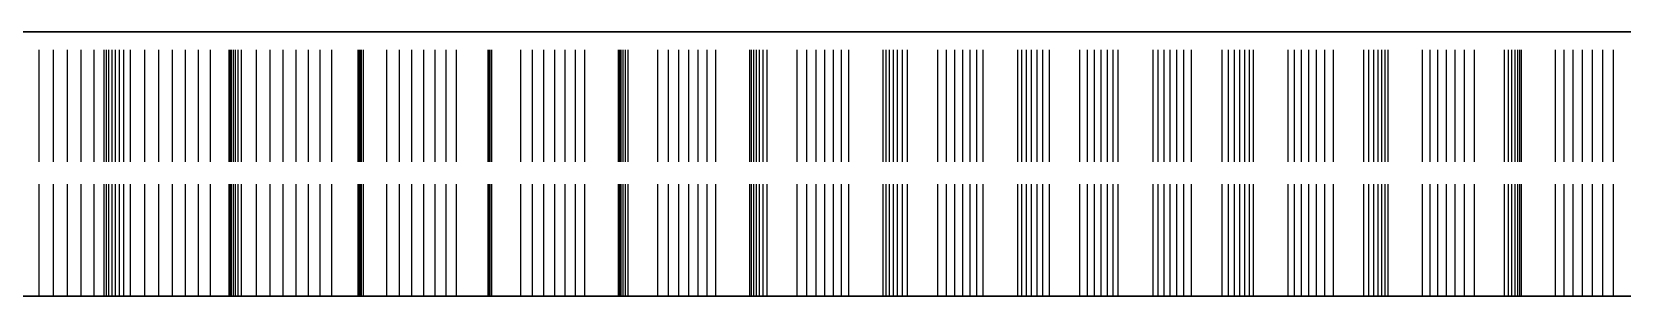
# Model space of a CAD drawing. Header units: millimetres. Extents: x -31 to 125, y -47 to 96.
# Drawn here: x -12.53 to 5.52, y 50.62 to 53.62 of the extents above; entities that cross this region are included whole.
import ezdxf

# ---------------------------------------------------------------- set-up
doc = ezdxf.new("R2010")
doc.units = ezdxf.units.MM
doc.linetypes.add('DASHED', pattern=[1.524, 1.27, -0.254])
doc.layers.add('HIDDEN', color=8, linetype='DASHED')
doc.layers.add('VISIBLE', color=7, linetype='CONTINUOUS')

msp = doc.modelspace()

# ---------------------------------------------------------------- linework, layer by layer
at = {"layer": 'HIDDEN'}
for points in [[(5.93651, 53.61735), (5.2381, 53.61735), (4.53968, 53.61735), (3.84127, 53.61735), (3.14286, 53.61735), (2.44444, 53.61735), (1.74603, 53.61735), (1.04762, 53.61735), (0.34921, 53.61735), (-0.34921, 53.61735), (-1.04762, 53.61735), (-1.74603, 53.61735), (-2.44444, 53.61735), (-3.14286, 53.61735), (-3.84127, 53.61735), (-4.53968, 53.61735), (-5.2381, 53.61735), (-5.93651, 53.61735), (-6.63492, 53.61735), (-7.33333, 53.61735), (-8.03175, 53.61735), (-8.73016, 53.61735), (-9.42857, 53.61735), (-10.12698, 53.61735), (-10.8254, 53.61735), (-11.52381, 53.61735), (-12.22222, 53.61735), (-12.92063, 53.61735)], [(-12.92063, 53.61735), (-12.22222, 53.61735), (-11.52381, 53.61735), (-10.8254, 53.61735), (-10.12698, 53.61735), (-9.42857, 53.61735), (-8.73016, 53.61735), (-8.03175, 53.61735), (-7.33333, 53.61735), (-6.63492, 53.61735), (-5.93651, 53.61735), (-5.2381, 53.61735), (-4.53968, 53.61735), (-3.84127, 53.61735), (-3.14286, 53.61735), (-2.44444, 53.61735), (-1.74603, 53.61735), (-1.04762, 53.61735), (-0.34921, 53.61735), (0.34921, 53.61735), (1.04762, 53.61735), (1.74603, 53.61735), (2.44444, 53.61735), (3.14286, 53.61735), (3.84127, 53.61735), (4.53968, 53.61735), (5.2381, 53.61735), (5.93651, 53.61735)], [(-12.89881, 53.61735), (-12.11706, 53.61735), (-11.33532, 53.61735), (-10.55357, 53.61735), (-9.77183, 53.61735), (-8.99008, 53.61735), (-8.20833, 53.61735), (-7.42659, 53.61735), (-6.64484, 53.61735), (-5.8631, 53.61735), (-5.08135, 53.61735), (-4.2996, 53.61735), (-3.51786, 53.61735), (-2.73611, 53.61735), (-1.95437, 53.61735), (-1.17262, 53.61735), (-0.39087, 53.61735), (0.39087, 53.61735), (1.17262, 53.61735), (1.95437, 53.61735), (2.73611, 53.61735), (3.51786, 53.61735), (4.2996, 53.61735), (5.08135, 53.61735), (5.8631, 53.61735)], [(-12.44956, 53.61735), (-12.61654, 53.61735)], [(-12.61654, 53.61735), (-12.44956, 53.61735)], [(5.71429, 53.61735), (4.95238, 53.61735), (4.19048, 53.61735), (3.42857, 53.61735), (2.66667, 53.61735), (1.90476, 53.61735), (1.14286, 53.61735), (0.38095, 53.61735), (-0.38095, 53.61735), (-1.14286, 53.61735), (-1.90476, 53.61735), (-2.66667, 53.61735), (-3.42857, 53.61735), (-4.19048, 53.61735), (-4.95238, 53.61735), (-5.71429, 53.61735), (-6.47619, 53.61735), (-7.2381, 53.61735), (-8, 53.61735), (-8.7619, 53.61735), (-9.52381, 53.61735), (-10.28571, 53.61735), (-11.04762, 53.61735), (-11.80952, 53.61735), (-12.57143, 53.61735)], [(-12.57143, 53.61735), (-11.80952, 53.61735), (-11.04762, 53.61735), (-10.28571, 53.61735), (-9.52381, 53.61735), (-8.7619, 53.61735), (-8, 53.61735), (-7.2381, 53.61735), (-6.47619, 53.61735), (-5.71429, 53.61735), (-4.95238, 53.61735), (-4.19048, 53.61735), (-3.42857, 53.61735), (-2.66667, 53.61735), (-1.90476, 53.61735), (-1.14286, 53.61735), (-0.38095, 53.61735), (0.38095, 53.61735), (1.14286, 53.61735), (1.90476, 53.61735), (2.66667, 53.61735), (3.42857, 53.61735), (4.19048, 53.61735), (4.95238, 53.61735), (5.71429, 53.61735)], [(-12.28672, 53.61735), (-12.44956, 53.61735)], [(-12.44956, 53.61735), (-12.28672, 53.61735)], [(-12.44956, 50.61735), (-12.44956, 53.61735)], [(-12.44956, 50.61735), (-12.44956, 53.61735)], [(-12.12826, 53.61735), (-12.28672, 53.61735)], [(-12.28672, 53.61735), (-12.12826, 53.61735)], [(-12.28672, 50.61735), (-12.28672, 53.61735)], [(-12.28672, 50.61735), (-12.28672, 53.61735)], [(-11.97442, 53.61735), (-12.12826, 53.61735)], [(-12.12826, 53.61735), (-11.97442, 53.61735)], [(-12.12826, 50.61735), (-12.12826, 53.61735)], [(-12.12826, 50.61735), (-12.12826, 53.61735)], [(-11.82555, 53.61735), (-11.97442, 53.61735)], [(-11.97442, 53.61735), (-11.82555, 53.61735)], [(-11.97442, 50.61735), (-11.97442, 53.61735)], [(-11.97442, 50.61735), (-11.97442, 53.61735)], [(-11.48995, 53.61735), (-11.82555, 53.61735)], [(-11.82555, 53.61735), (-11.48995, 53.61735)], [(-11.82555, 50.61735), (-11.82555, 53.61735)], [(-11.82555, 50.61735), (-11.82555, 53.61735)], [(-11.4123, 53.61735), (-11.71205, 53.61735)], [(-11.71205, 53.61735), (-11.68656, 53.61735)], [(-11.68656, 53.61735), (-11.71205, 53.61735)], [(-11.71205, 53.61735), (-11.4123, 53.61735)], [(-11.71205, 50.61735), (-11.71205, 53.61735)], [(-11.71205, 50.61735), (-11.71205, 53.61735)], [(-11.68656, 53.61735), (-11.65668, 53.61735)], [(-11.65668, 53.61735), (-11.68656, 53.61735)], [(-11.68656, 50.61735), (-11.68656, 53.61735)], [(-11.68656, 50.61735), (-11.68656, 53.61735)], [(-11.65668, 53.61735), (-11.62228, 53.61735)], [(-11.62228, 53.61735), (-11.65668, 53.61735)], [(-11.65668, 50.61735), (-11.65668, 53.61735)], [(-11.65668, 50.61735), (-11.65668, 53.61735)], [(-11.62228, 53.61735), (-11.58318, 53.61735)], [(-11.58318, 53.61735), (-11.62228, 53.61735)], [(-11.62228, 50.61735), (-11.62228, 53.61735)], [(-11.62228, 50.61735), (-11.62228, 53.61735)], [(-11.58318, 53.61735), (-11.53917, 53.61735)], [(-11.53917, 53.61735), (-11.58318, 53.61735)], [(-11.58318, 50.61735), (-11.58318, 53.61735)], [(-11.58318, 50.61735), (-11.58318, 53.61735)], [(-11.53917, 53.61735), (-11.48995, 53.61735)], [(-11.48995, 53.61735), (-11.53917, 53.61735)], [(-11.53917, 50.61735), (-11.53917, 53.61735)], [(-11.53917, 50.61735), (-11.53917, 53.61735)], [(-11.48995, 50.61735), (-11.48995, 53.61735)], [(-11.48995, 50.61735), (-11.48995, 53.61735)], [(-11.24956, 53.61735), (-11.4123, 53.61735)], [(-11.4123, 53.61735), (-11.24956, 53.61735)], [(-11.4123, 50.61735), (-11.4123, 53.61735)], [(-11.4123, 50.61735), (-11.4123, 53.61735)], [(-11.09098, 53.61735), (-11.24956, 53.61735)], [(-11.24956, 53.61735), (-11.09098, 53.61735)], [(-11.24956, 50.61735), (-11.24956, 53.61735)], [(-11.24956, 50.61735), (-11.24956, 53.61735)], [(-10.93675, 53.61735), (-11.09098, 53.61735)], [(-11.09098, 53.61735), (-10.93675, 53.61735)], [(-11.09098, 50.61735), (-11.09098, 53.61735)], [(-11.09098, 50.61735), (-11.09098, 53.61735)], [(-10.7871, 53.61735), (-10.93675, 53.61735)], [(-10.93675, 53.61735), (-10.7871, 53.61735)], [(-10.93675, 50.61735), (-10.93675, 53.61735)], [(-10.93675, 50.61735), (-10.93675, 53.61735)], [(-10.64228, 53.61735), (-10.7871, 53.61735)], [(-10.7871, 53.61735), (-10.64228, 53.61735)], [(-10.7871, 50.61735), (-10.7871, 53.61735)], [(-10.7871, 50.61735), (-10.7871, 53.61735)], [(-10.50266, 53.61735), (-10.64228, 53.61735)], [(-10.64228, 53.61735), (-10.50266, 53.61735)], [(-10.64228, 50.61735), (-10.64228, 53.61735)], [(-10.64228, 50.61735), (-10.64228, 53.61735)], [(-10.15325, 53.61735), (-10.50266, 53.61735)], [(-10.50266, 53.61735), (-10.15325, 53.61735)], [(-10.50266, 50.61735), (-10.50266, 53.61735)], [(-10.50266, 50.61735), (-10.50266, 53.61735)], [(-9.98151, 53.61735), (-10.29259, 53.61735)], [(-10.29259, 53.61735), (-10.2813, 53.61735)], [(-10.2813, 53.61735), (-10.29259, 53.61735)], [(-10.29259, 53.61735), (-9.98151, 53.61735)], [(-10.29259, 50.61735), (-10.29259, 53.61735)], [(-10.29259, 50.61735), (-10.29259, 53.61735)], [(-10.2813, 53.61735), (-10.26547, 53.61735)], [(-10.26547, 53.61735), (-10.2813, 53.61735)], [(-10.2813, 50.61735), (-10.2813, 53.61735)], [(-10.2813, 50.61735), (-10.2813, 53.61735)], [(-10.26547, 53.61735), (-10.24496, 53.61735)], [(-10.24496, 53.61735), (-10.26547, 53.61735)], [(-10.26547, 50.61735), (-10.26547, 53.61735)], [(-10.26547, 50.61735), (-10.26547, 53.61735)], [(-10.24496, 53.61735), (-10.21959, 53.61735)], [(-10.21959, 53.61735), (-10.24496, 53.61735)], [(-10.24496, 50.61735), (-10.24496, 53.61735)], [(-10.24496, 50.61735), (-10.24496, 53.61735)], [(-10.21959, 53.61735), (-10.18912, 53.61735)], [(-10.18912, 53.61735), (-10.21959, 53.61735)], [(-10.21959, 50.61735), (-10.21959, 53.61735)], [(-10.21959, 50.61735), (-10.21959, 53.61735)], [(-10.18912, 53.61735), (-10.15325, 53.61735)], [(-10.15325, 53.61735), (-10.18912, 53.61735)], [(-10.18912, 50.61735), (-10.18912, 53.61735)], [(-10.18912, 50.61735), (-10.18912, 53.61735)], [(-10.15325, 50.61735), (-10.15325, 53.61735)], [(-10.15325, 50.61735), (-10.15325, 53.61735)], [(-9.82776, 53.61735), (-9.98151, 53.61735)], [(-9.98151, 53.61735), (-9.82776, 53.61735)], [(-9.98151, 50.61735), (-9.98151, 53.61735)], [(-9.98151, 50.61735), (-9.98151, 53.61735)], [(-9.67836, 53.61735), (-9.82776, 53.61735)], [(-9.82776, 53.61735), (-9.67836, 53.61735)], [(-9.82776, 50.61735), (-9.82776, 53.61735)], [(-9.82776, 50.61735), (-9.82776, 53.61735)], [(-9.53349, 53.61735), (-9.67836, 53.61735)], [(-9.67836, 53.61735), (-9.53349, 53.61735)], [(-9.67836, 50.61735), (-9.67836, 53.61735)], [(-9.67836, 50.61735), (-9.67836, 53.61735)], [(-9.39338, 53.61735), (-9.53349, 53.61735)], [(-9.53349, 53.61735), (-9.39338, 53.61735)], [(-9.53349, 50.61735), (-9.53349, 53.61735)], [(-9.53349, 50.61735), (-9.53349, 53.61735)], [(-9.2583, 53.61735), (-9.39338, 53.61735)], [(-9.39338, 53.61735), (-9.2583, 53.61735)], [(-9.39338, 50.61735), (-9.39338, 53.61735)], [(-9.39338, 50.61735), (-9.39338, 53.61735)], [(-9.1286, 53.61735), (-9.2583, 53.61735)], [(-9.2583, 53.61735), (-9.1286, 53.61735)], [(-9.2583, 50.61735), (-9.2583, 53.61735)], [(-9.2583, 50.61735), (-9.2583, 53.61735)], [(-8.76709, 53.61735), (-9.1286, 53.61735)], [(-9.1286, 53.61735), (-8.76709, 53.61735)], [(-9.1286, 50.61735), (-9.1286, 53.61735)], [(-9.1286, 50.61735), (-9.1286, 53.61735)], [(-8.82299, 53.61735), (-8.82595, 53.61735)], [(-8.82595, 53.61735), (-8.82425, 53.61735)], [(-8.82425, 53.61735), (-8.82595, 53.61735)], [(-8.82595, 53.61735), (-8.82299, 53.61735)], [(-8.82595, 50.61735), (-8.82595, 53.61735)], [(-8.82595, 50.61735), (-8.82595, 53.61735)], [(-8.82425, 53.61735), (-8.81773, 53.61735)], [(-8.81773, 53.61735), (-8.82425, 53.61735)], [(-8.82425, 50.61735), (-8.82425, 53.61735)], [(-8.82425, 50.61735), (-8.82425, 53.61735)], [(-8.50208, 53.61735), (-8.82299, 53.61735)], [(-8.82299, 53.61735), (-8.50208, 53.61735)], [(-8.82299, 50.61735), (-8.82299, 53.61735)], [(-8.82299, 50.61735), (-8.82299, 53.61735)], [(-8.81773, 53.61735), (-8.80621, 53.61735)], [(-8.80621, 53.61735), (-8.81773, 53.61735)], [(-8.81773, 50.61735), (-8.81773, 53.61735)], [(-8.81773, 50.61735), (-8.81773, 53.61735)], [(-8.80621, 53.61735), (-8.78943, 53.61735)], [(-8.78943, 53.61735), (-8.80621, 53.61735)], [(-8.80621, 50.61735), (-8.80621, 53.61735)], [(-8.80621, 50.61735), (-8.80621, 53.61735)], [(-8.78943, 53.61735), (-8.76709, 53.61735)], [(-8.76709, 53.61735), (-8.78943, 53.61735)], [(-8.78943, 50.61735), (-8.78943, 53.61735)], [(-8.78943, 50.61735), (-8.78943, 53.61735)], [(-8.76709, 50.61735), (-8.76709, 53.61735)], [(-8.76709, 50.61735), (-8.76709, 53.61735)], [(-8.35809, 53.61735), (-8.50208, 53.61735)], [(-8.50208, 53.61735), (-8.35809, 53.61735)], [(-8.50208, 50.61735), (-8.50208, 53.61735)], [(-8.50208, 50.61735), (-8.50208, 53.61735)], [(-8.2186, 53.61735), (-8.35809, 53.61735)], [(-8.35809, 53.61735), (-8.2186, 53.61735)], [(-8.35809, 50.61735), (-8.35809, 53.61735)], [(-8.35809, 50.61735), (-8.35809, 53.61735)], [(-8.08379, 53.61735), (-8.2186, 53.61735)], [(-8.2186, 53.61735), (-8.08379, 53.61735)], [(-8.2186, 50.61735), (-8.2186, 53.61735)], [(-8.2186, 50.61735), (-8.2186, 53.61735)], [(-7.9539, 53.61735), (-8.08379, 53.61735)], [(-8.08379, 53.61735), (-7.9539, 53.61735)], [(-8.08379, 50.61735), (-8.08379, 53.61735)], [(-8.08379, 50.61735), (-8.08379, 53.61735)], [(-7.82921, 53.61735), (-7.9539, 53.61735)], [(-7.9539, 53.61735), (-7.82921, 53.61735)], [(-7.9539, 50.61735), (-7.9539, 53.61735)], [(-7.9539, 50.61735), (-7.9539, 53.61735)], [(-7.71007, 53.61735), (-7.82921, 53.61735)], [(-7.82921, 53.61735), (-7.71007, 53.61735)], [(-7.82921, 50.61735), (-7.82921, 53.61735)], [(-7.82921, 50.61735), (-7.82921, 53.61735)], [(-7.33821, 53.61735), (-7.71007, 53.61735)], [(-7.71007, 53.61735), (-7.33821, 53.61735)], [(-7.71007, 50.61735), (-7.71007, 53.61735)], [(-7.71007, 50.61735), (-7.71007, 53.61735)], [(-7.34754, 53.61735), (-7.34992, 53.61735)], [(-7.34992, 53.61735), (-7.34692, 53.61735)], [(-7.34692, 53.61735), (-7.34992, 53.61735)], [(-7.34992, 53.61735), (-7.34754, 53.61735)], [(-7.34992, 50.61735), (-7.34992, 53.61735)], [(-7.34992, 50.61735), (-7.34992, 53.61735)], [(-7.34004, 53.61735), (-7.34754, 53.61735)], [(-7.34754, 53.61735), (-7.34004, 53.61735)], [(-7.34754, 50.61735), (-7.34754, 53.61735)], [(-7.34754, 50.61735), (-7.34754, 53.61735)], [(-7.34692, 53.61735), (-7.33821, 53.61735)], [(-7.33821, 53.61735), (-7.34692, 53.61735)], [(-7.34692, 50.61735), (-7.34692, 53.61735)], [(-7.34692, 50.61735), (-7.34692, 53.61735)], [(-7.3276, 53.61735), (-7.34004, 53.61735)], [(-7.34004, 53.61735), (-7.3276, 53.61735)], [(-7.34004, 50.61735), (-7.34004, 53.61735)], [(-7.34004, 50.61735), (-7.34004, 53.61735)], [(-7.33821, 50.61735), (-7.33821, 53.61735)], [(-7.33821, 50.61735), (-7.33821, 53.61735)], [(-7.3104, 53.61735), (-7.3276, 53.61735)], [(-7.3276, 53.61735), (-7.3104, 53.61735)], [(-7.3276, 50.61735), (-7.3276, 53.61735)], [(-7.3276, 50.61735), (-7.3276, 53.61735)], [(-6.98123, 53.61735), (-7.3104, 53.61735)], [(-7.3104, 53.61735), (-6.98123, 53.61735)], [(-7.3104, 50.61735), (-7.3104, 53.61735)], [(-7.3104, 50.61735), (-7.3104, 53.61735)], [(-6.8477, 53.61735), (-6.98123, 53.61735)], [(-6.98123, 53.61735), (-6.8477, 53.61735)], [(-6.98123, 50.61735), (-6.98123, 53.61735)], [(-6.98123, 50.61735), (-6.98123, 53.61735)], [(-6.71879, 53.61735), (-6.8477, 53.61735)], [(-6.8477, 53.61735), (-6.71879, 53.61735)], [(-6.8477, 50.61735), (-6.8477, 53.61735)], [(-6.8477, 50.61735), (-6.8477, 53.61735)], [(-6.5947, 53.61735), (-6.71879, 53.61735)], [(-6.71879, 53.61735), (-6.5947, 53.61735)], [(-6.71879, 50.61735), (-6.71879, 53.61735)], [(-6.71879, 50.61735), (-6.71879, 53.61735)], [(-6.47567, 53.61735), (-6.5947, 53.61735)], [(-6.5947, 53.61735), (-6.47567, 53.61735)], [(-6.5947, 50.61735), (-6.5947, 53.61735)], [(-6.5947, 50.61735), (-6.5947, 53.61735)], [(-6.36197, 53.61735), (-6.47567, 53.61735)], [(-6.47567, 53.61735), (-6.36197, 53.61735)], [(-6.47567, 50.61735), (-6.47567, 53.61735)], [(-6.47567, 50.61735), (-6.47567, 53.61735)], [(-6.25398, 53.61735), (-6.36197, 53.61735)], [(-6.36197, 53.61735), (-6.25398, 53.61735)], [(-6.36197, 50.61735), (-6.36197, 53.61735)], [(-6.36197, 50.61735), (-6.36197, 53.61735)], [(-5.87358, 53.61735), (-6.25398, 53.61735)], [(-6.25398, 53.61735), (-5.87358, 53.61735)], [(-6.25398, 50.61735), (-6.25398, 53.61735)], [(-6.25398, 50.61735), (-6.25398, 53.61735)], [(-5.86862, 53.61735), (-5.87358, 53.61735)], [(-5.87358, 53.61735), (-5.86862, 53.61735)], [(-5.87358, 50.61735), (-5.87358, 53.61735)], [(-5.87358, 50.61735), (-5.87358, 53.61735)], [(-5.85783, 53.61735), (-5.86862, 53.61735)], [(-5.86862, 53.61735), (-5.85783, 53.61735)], [(-5.86862, 50.61735), (-5.86862, 53.61735)], [(-5.86862, 50.61735), (-5.86862, 53.61735)], [(-5.84156, 53.61735), (-5.85783, 53.61735)], [(-5.85783, 53.61735), (-5.84156, 53.61735)], [(-5.85783, 50.61735), (-5.85783, 53.61735)], [(-5.85783, 50.61735), (-5.85783, 53.61735)], [(-5.82006, 53.61735), (-5.84156, 53.61735)], [(-5.84156, 53.61735), (-5.82006, 53.61735)], [(-5.84156, 50.61735), (-5.84156, 53.61735)], [(-5.84156, 50.61735), (-5.84156, 53.61735)], [(-5.79356, 53.61735), (-5.82006, 53.61735)], [(-5.82006, 53.61735), (-5.79356, 53.61735)], [(-5.82006, 50.61735), (-5.82006, 53.61735)], [(-5.82006, 50.61735), (-5.82006, 53.61735)], [(-5.7622, 53.61735), (-5.79356, 53.61735)], [(-5.79356, 53.61735), (-5.7622, 53.61735)], [(-5.79356, 50.61735), (-5.79356, 53.61735)], [(-5.79356, 50.61735), (-5.79356, 53.61735)], [(-5.42637, 53.61735), (-5.7622, 53.61735)], [(-5.7622, 53.61735), (-5.42637, 53.61735)], [(-5.7622, 50.61735), (-5.7622, 53.61735)], [(-5.7622, 50.61735), (-5.7622, 53.61735)], [(-5.30394, 53.61735), (-5.42637, 53.61735)], [(-5.42637, 53.61735), (-5.30394, 53.61735)], [(-5.42637, 50.61735), (-5.42637, 53.61735)], [(-5.42637, 50.61735), (-5.42637, 53.61735)], [(-5.18625, 53.61735), (-5.30394, 53.61735)], [(-5.30394, 53.61735), (-5.18625, 53.61735)], [(-5.30394, 50.61735), (-5.30394, 53.61735)], [(-5.30394, 50.61735), (-5.30394, 53.61735)], [(-5.07349, 53.61735), (-5.18625, 53.61735)], [(-5.18625, 53.61735), (-5.07349, 53.61735)], [(-5.18625, 50.61735), (-5.18625, 53.61735)], [(-5.18625, 50.61735), (-5.18625, 53.61735)], [(-4.96589, 53.61735), (-5.07349, 53.61735)], [(-5.07349, 53.61735), (-4.96589, 53.61735)], [(-5.07349, 50.61735), (-5.07349, 53.61735)], [(-5.07349, 50.61735), (-5.07349, 53.61735)], [(-4.86374, 53.61735), (-4.96589, 53.61735)], [(-4.96589, 53.61735), (-4.86374, 53.61735)], [(-4.96589, 50.61735), (-4.96589, 53.61735)], [(-4.96589, 50.61735), (-4.96589, 53.61735)], [(-4.76741, 53.61735), (-4.86374, 53.61735)], [(-4.86374, 53.61735), (-4.76741, 53.61735)], [(-4.86374, 50.61735), (-4.86374, 53.61735)], [(-4.86374, 50.61735), (-4.86374, 53.61735)], [(-4.38033, 53.61735), (-4.76741, 53.61735)], [(-4.76741, 53.61735), (-4.38033, 53.61735)], [(-4.76741, 50.61735), (-4.76741, 53.61735)], [(-4.76741, 50.61735), (-4.76741, 53.61735)], [(-4.36172, 53.61735), (-4.38033, 53.61735)], [(-4.38033, 53.61735), (-4.36172, 53.61735)], [(-4.38033, 50.61735), (-4.38033, 53.61735)], [(-4.38033, 50.61735), (-4.38033, 53.61735)], [(-4.3372, 53.61735), (-4.36172, 53.61735)], [(-4.36172, 53.61735), (-4.3372, 53.61735)], [(-4.36172, 50.61735), (-4.36172, 53.61735)], [(-4.36172, 50.61735), (-4.36172, 53.61735)], [(-4.30711, 53.61735), (-4.3372, 53.61735)], [(-4.3372, 53.61735), (-4.30711, 53.61735)], [(-4.3372, 50.61735), (-4.3372, 53.61735)], [(-4.3372, 50.61735), (-4.3372, 53.61735)], [(-4.27174, 53.61735), (-4.30711, 53.61735)], [(-4.30711, 53.61735), (-4.27174, 53.61735)], [(-4.30711, 50.61735), (-4.30711, 53.61735)], [(-4.30711, 50.61735), (-4.30711, 53.61735)], [(-4.23128, 53.61735), (-4.27174, 53.61735)], [(-4.27174, 53.61735), (-4.23128, 53.61735)], [(-4.27174, 50.61735), (-4.27174, 53.61735)], [(-4.27174, 50.61735), (-4.27174, 53.61735)], [(-4.18593, 53.61735), (-4.23128, 53.61735)], [(-4.23128, 53.61735), (-4.18593, 53.61735)], [(-4.23128, 50.61735), (-4.23128, 53.61735)], [(-4.23128, 50.61735), (-4.23128, 53.61735)], [(-3.84507, 53.61735), (-4.18593, 53.61735)], [(-4.18593, 53.61735), (-3.84507, 53.61735)], [(-4.18593, 50.61735), (-4.18593, 53.61735)], [(-4.18593, 50.61735), (-4.18593, 53.61735)], [(-3.73435, 53.61735), (-3.84507, 53.61735)], [(-3.84507, 53.61735), (-3.73435, 53.61735)], [(-3.84507, 50.61735), (-3.84507, 53.61735)], [(-3.84507, 50.61735), (-3.84507, 53.61735)], [(-3.62844, 53.61735), (-3.73435, 53.61735)], [(-3.73435, 53.61735), (-3.62844, 53.61735)], [(-3.73435, 50.61735), (-3.73435, 53.61735)], [(-3.73435, 50.61735), (-3.73435, 53.61735)], [(-3.52756, 53.61735), (-3.62844, 53.61735)], [(-3.62844, 53.61735), (-3.52756, 53.61735)], [(-3.62844, 50.61735), (-3.62844, 53.61735)], [(-3.62844, 50.61735), (-3.62844, 53.61735)], [(-3.43192, 53.61735), (-3.52756, 53.61735)], [(-3.52756, 53.61735), (-3.43192, 53.61735)], [(-3.52756, 50.61735), (-3.52756, 53.61735)], [(-3.52756, 50.61735), (-3.52756, 53.61735)], [(-3.34182, 53.61735), (-3.43192, 53.61735)], [(-3.43192, 53.61735), (-3.34182, 53.61735)], [(-3.43192, 50.61735), (-3.43192, 53.61735)], [(-3.43192, 50.61735), (-3.43192, 53.61735)], [(-3.25762, 53.61735), (-3.34182, 53.61735)], [(-3.34182, 53.61735), (-3.25762, 53.61735)], [(-3.34182, 50.61735), (-3.34182, 53.61735)], [(-3.34182, 50.61735), (-3.34182, 53.61735)], [(-2.86575, 53.61735), (-3.25762, 53.61735)], [(-3.25762, 53.61735), (-2.86575, 53.61735)], [(-3.25762, 50.61735), (-3.25762, 53.61735)], [(-3.25762, 50.61735), (-3.25762, 53.61735)], [(-2.83358, 53.61735), (-2.86575, 53.61735)], [(-2.86575, 53.61735), (-2.83358, 53.61735)], [(-2.86575, 50.61735), (-2.86575, 53.61735)], [(-2.86575, 50.61735), (-2.86575, 53.61735)], [(-2.79543, 53.61735), (-2.83358, 53.61735)], [(-2.83358, 53.61735), (-2.79543, 53.61735)], [(-2.83358, 50.61735), (-2.83358, 53.61735)], [(-2.83358, 50.61735), (-2.83358, 53.61735)], [(-2.75168, 53.61735), (-2.79543, 53.61735)], [(-2.79543, 53.61735), (-2.75168, 53.61735)], [(-2.79543, 50.61735), (-2.79543, 53.61735)], [(-2.79543, 50.61735), (-2.79543, 53.61735)], [(-2.7026, 53.61735), (-2.75168, 53.61735)], [(-2.75168, 53.61735), (-2.7026, 53.61735)], [(-2.75168, 50.61735), (-2.75168, 53.61735)], [(-2.75168, 50.61735), (-2.75168, 53.61735)], [(-2.6484, 53.61735), (-2.7026, 53.61735)], [(-2.7026, 53.61735), (-2.6484, 53.61735)], [(-2.7026, 50.61735), (-2.7026, 53.61735)], [(-2.7026, 50.61735), (-2.7026, 53.61735)], [(-2.58926, 53.61735), (-2.6484, 53.61735)], [(-2.6484, 53.61735), (-2.58926, 53.61735)], [(-2.6484, 50.61735), (-2.6484, 53.61735)], [(-2.6484, 50.61735), (-2.6484, 53.61735)], [(-2.24504, 53.61735), (-2.58926, 53.61735)], [(-2.58926, 53.61735), (-2.24504, 53.61735)], [(-2.58926, 50.61735), (-2.58926, 53.61735)], [(-2.58926, 50.61735), (-2.58926, 53.61735)], [(-2.14656, 53.61735), (-2.24504, 53.61735)], [(-2.24504, 53.61735), (-2.14656, 53.61735)], [(-2.24504, 50.61735), (-2.24504, 53.61735)], [(-2.24504, 50.61735), (-2.24504, 53.61735)], [(-2.05296, 53.61735), (-2.14656, 53.61735)], [(-2.14656, 53.61735), (-2.05296, 53.61735)], [(-2.14656, 50.61735), (-2.14656, 53.61735)], [(-2.14656, 50.61735), (-2.14656, 53.61735)], [(-1.96444, 53.61735), (-2.05296, 53.61735)], [(-2.05296, 53.61735), (-1.96444, 53.61735)], [(-2.05296, 50.61735), (-2.05296, 53.61735)], [(-2.05296, 50.61735), (-2.05296, 53.61735)], [(-1.88123, 53.61735), (-1.96444, 53.61735)], [(-1.96444, 53.61735), (-1.88123, 53.61735)], [(-1.96444, 50.61735), (-1.96444, 53.61735)], [(-1.96444, 50.61735), (-1.96444, 53.61735)], [(-1.80361, 53.61735), (-1.88123, 53.61735)], [(-1.88123, 53.61735), (-1.80361, 53.61735)], [(-1.88123, 50.61735), (-1.88123, 53.61735)], [(-1.88123, 50.61735), (-1.88123, 53.61735)], [(-1.73196, 53.61735), (-1.80361, 53.61735)], [(-1.80361, 53.61735), (-1.73196, 53.61735)], [(-1.80361, 50.61735), (-1.80361, 53.61735)], [(-1.80361, 50.61735), (-1.80361, 53.61735)], [(-1.3372, 53.61735), (-1.73196, 53.61735)], [(-1.73196, 53.61735), (-1.3372, 53.61735)], [(-1.73196, 50.61735), (-1.73196, 53.61735)], [(-1.73196, 50.61735), (-1.73196, 53.61735)], [(-1.29162, 53.61735), (-1.3372, 53.61735)], [(-1.3372, 53.61735), (-1.29162, 53.61735)], [(-1.3372, 50.61735), (-1.3372, 53.61735)], [(-1.3372, 50.61735), (-1.3372, 53.61735)], [(-1.24005, 53.61735), (-1.29162, 53.61735)], [(-1.29162, 53.61735), (-1.24005, 53.61735)], [(-1.29162, 50.61735), (-1.29162, 53.61735)], [(-1.29162, 50.61735), (-1.29162, 53.61735)], [(-1.18285, 53.61735), (-1.24005, 53.61735)], [(-1.24005, 53.61735), (-1.18285, 53.61735)], [(-1.24005, 50.61735), (-1.24005, 53.61735)], [(-1.24005, 50.61735), (-1.24005, 53.61735)], [(-1.12029, 53.61735), (-1.18285, 53.61735)], [(-1.18285, 53.61735), (-1.12029, 53.61735)], [(-1.18285, 50.61735), (-1.18285, 53.61735)], [(-1.18285, 50.61735), (-1.18285, 53.61735)], [(-1.05261, 53.61735), (-1.12029, 53.61735)], [(-1.12029, 53.61735), (-1.05261, 53.61735)], [(-1.12029, 50.61735), (-1.12029, 53.61735)], [(-1.12029, 50.61735), (-1.12029, 53.61735)], [(-0.97998, 53.61735), (-1.05261, 53.61735)], [(-1.05261, 53.61735), (-0.97998, 53.61735)], [(-1.05261, 50.61735), (-1.05261, 53.61735)], [(-1.05261, 50.61735), (-1.05261, 53.61735)], [(-0.63408, 53.61735), (-0.97998, 53.61735)], [(-0.97998, 53.61735), (-0.63408, 53.61735)], [(-0.97998, 50.61735), (-0.97998, 53.61735)], [(-0.97998, 50.61735), (-0.97998, 53.61735)], [(-0.54831, 53.61735), (-0.63408, 53.61735)], [(-0.63408, 53.61735), (-0.54831, 53.61735)], [(-0.63408, 50.61735), (-0.63408, 53.61735)], [(-0.63408, 50.61735), (-0.63408, 53.61735)], [(-0.46747, 53.61735), (-0.54831, 53.61735)], [(-0.54831, 53.61735), (-0.46747, 53.61735)], [(-0.54831, 50.61735), (-0.54831, 53.61735)], [(-0.54831, 50.61735), (-0.54831, 53.61735)], [(-0.39175, 53.61735), (-0.46747, 53.61735)], [(-0.46747, 53.61735), (-0.39175, 53.61735)], [(-0.46747, 50.61735), (-0.46747, 53.61735)], [(-0.46747, 50.61735), (-0.46747, 53.61735)], [(-0.32137, 53.61735), (-0.39175, 53.61735)], [(-0.39175, 53.61735), (-0.32137, 53.61735)], [(-0.39175, 50.61735), (-0.39175, 53.61735)], [(-0.39175, 50.61735), (-0.39175, 53.61735)], [(-0.25662, 53.61735), (-0.32137, 53.61735)], [(-0.32137, 53.61735), (-0.25662, 53.61735)], [(-0.32137, 50.61735), (-0.32137, 53.61735)], [(-0.32137, 50.61735), (-0.32137, 53.61735)], [(-0.19786, 53.61735), (-0.25662, 53.61735)], [(-0.25662, 53.61735), (-0.19786, 53.61735)], [(-0.25662, 50.61735), (-0.25662, 53.61735)], [(-0.25662, 50.61735), (-0.25662, 53.61735)], [(0.19786, 53.61735), (-0.19786, 53.61735)], [(-0.19786, 53.61735), (0.19786, 53.61735)], [(-0.19786, 50.61735), (-0.19786, 53.61735)], [(-0.19786, 50.61735), (-0.19786, 53.61735)], [(0.25662, 53.61735), (0.19786, 53.61735)], [(0.19786, 53.61735), (0.25662, 53.61735)], [(0.19786, 50.61735), (0.19786, 53.61735)], [(0.19786, 50.61735), (0.19786, 53.61735)], [(0.32137, 53.61735), (0.25662, 53.61735)], [(0.25662, 53.61735), (0.32137, 53.61735)], [(0.25662, 50.61735), (0.25662, 53.61735)], [(0.25662, 50.61735), (0.25662, 53.61735)], [(0.39175, 53.61735), (0.32137, 53.61735)], [(0.32137, 53.61735), (0.39175, 53.61735)], [(0.32137, 50.61735), (0.32137, 53.61735)], [(0.32137, 50.61735), (0.32137, 53.61735)], [(0.46747, 53.61735), (0.39175, 53.61735)], [(0.39175, 53.61735), (0.46747, 53.61735)], [(0.39175, 50.61735), (0.39175, 53.61735)], [(0.39175, 50.61735), (0.39175, 53.61735)], [(0.54831, 53.61735), (0.46747, 53.61735)], [(0.46747, 53.61735), (0.54831, 53.61735)], [(0.46747, 50.61735), (0.46747, 53.61735)], [(0.46747, 50.61735), (0.46747, 53.61735)], [(0.63408, 53.61735), (0.54831, 53.61735)], [(0.54831, 53.61735), (0.63408, 53.61735)], [(0.54831, 50.61735), (0.54831, 53.61735)], [(0.54831, 50.61735), (0.54831, 53.61735)], [(0.97998, 53.61735), (0.63408, 53.61735)], [(0.63408, 53.61735), (0.97998, 53.61735)], [(0.63408, 50.61735), (0.63408, 53.61735)], [(0.63408, 50.61735), (0.63408, 53.61735)], [(1.05261, 53.61735), (0.97998, 53.61735)], [(0.97998, 53.61735), (1.05261, 53.61735)], [(0.97998, 50.61735), (0.97998, 53.61735)], [(0.97998, 50.61735), (0.97998, 53.61735)], [(1.12029, 53.61735), (1.05261, 53.61735)], [(1.05261, 53.61735), (1.12029, 53.61735)], [(1.05261, 50.61735), (1.05261, 53.61735)], [(1.05261, 50.61735), (1.05261, 53.61735)], [(1.18285, 53.61735), (1.12029, 53.61735)], [(1.12029, 53.61735), (1.18285, 53.61735)], [(1.12029, 50.61735), (1.12029, 53.61735)], [(1.12029, 50.61735), (1.12029, 53.61735)], [(1.24005, 53.61735), (1.18285, 53.61735)], [(1.18285, 53.61735), (1.24005, 53.61735)], [(1.18285, 50.61735), (1.18285, 53.61735)], [(1.18285, 50.61735), (1.18285, 53.61735)], [(1.29162, 53.61735), (1.24005, 53.61735)], [(1.24005, 53.61735), (1.29162, 53.61735)], [(1.24005, 50.61735), (1.24005, 53.61735)], [(1.24005, 50.61735), (1.24005, 53.61735)], [(1.3372, 53.61735), (1.29162, 53.61735)], [(1.29162, 53.61735), (1.3372, 53.61735)], [(1.29162, 50.61735), (1.29162, 53.61735)], [(1.29162, 50.61735), (1.29162, 53.61735)], [(1.73196, 53.61735), (1.3372, 53.61735)], [(1.3372, 53.61735), (1.73196, 53.61735)], [(1.3372, 50.61735), (1.3372, 53.61735)], [(1.3372, 50.61735), (1.3372, 53.61735)], [(1.80361, 53.61735), (1.73196, 53.61735)], [(1.73196, 53.61735), (1.80361, 53.61735)], [(1.73196, 50.61735), (1.73196, 53.61735)], [(1.73196, 50.61735), (1.73196, 53.61735)], [(1.88123, 53.61735), (1.80361, 53.61735)], [(1.80361, 53.61735), (1.88123, 53.61735)], [(1.80361, 50.61735), (1.80361, 53.61735)], [(1.80361, 50.61735), (1.80361, 53.61735)], [(1.96444, 53.61735), (1.88123, 53.61735)], [(1.88123, 53.61735), (1.96444, 53.61735)], [(1.88123, 50.61735), (1.88123, 53.61735)], [(1.88123, 50.61735), (1.88123, 53.61735)], [(2.05296, 53.61735), (1.96444, 53.61735)], [(1.96444, 53.61735), (2.05296, 53.61735)], [(1.96444, 50.61735), (1.96444, 53.61735)], [(1.96444, 50.61735), (1.96444, 53.61735)], [(2.14656, 53.61735), (2.05296, 53.61735)], [(2.05296, 53.61735), (2.14656, 53.61735)], [(2.05296, 50.61735), (2.05296, 53.61735)], [(2.05296, 50.61735), (2.05296, 53.61735)], [(2.24504, 53.61735), (2.14656, 53.61735)], [(2.14656, 53.61735), (2.24504, 53.61735)], [(2.14656, 50.61735), (2.14656, 53.61735)], [(2.14656, 50.61735), (2.14656, 53.61735)], [(2.58926, 53.61735), (2.24504, 53.61735)], [(2.24504, 53.61735), (2.58926, 53.61735)], [(2.24504, 50.61735), (2.24504, 53.61735)], [(2.24504, 50.61735), (2.24504, 53.61735)], [(2.6484, 53.61735), (2.58926, 53.61735)], [(2.58926, 53.61735), (2.6484, 53.61735)], [(2.58926, 50.61735), (2.58926, 53.61735)], [(2.58926, 50.61735), (2.58926, 53.61735)], [(2.7026, 53.61735), (2.6484, 53.61735)], [(2.6484, 53.61735), (2.7026, 53.61735)], [(2.6484, 50.61735), (2.6484, 53.61735)], [(2.6484, 50.61735), (2.6484, 53.61735)], [(2.75168, 53.61735), (2.7026, 53.61735)], [(2.7026, 53.61735), (2.75168, 53.61735)], [(2.7026, 50.61735), (2.7026, 53.61735)], [(2.7026, 50.61735), (2.7026, 53.61735)], [(2.79543, 53.61735), (2.75168, 53.61735)], [(2.75168, 53.61735), (2.79543, 53.61735)], [(2.75168, 50.61735), (2.75168, 53.61735)], [(2.75168, 50.61735), (2.75168, 53.61735)], [(2.83358, 53.61735), (2.79543, 53.61735)], [(2.79543, 53.61735), (2.83358, 53.61735)], [(2.79543, 50.61735), (2.79543, 53.61735)], [(2.79543, 50.61735), (2.79543, 53.61735)], [(2.86575, 53.61735), (2.83358, 53.61735)], [(2.83358, 53.61735), (2.86575, 53.61735)], [(2.83358, 50.61735), (2.83358, 53.61735)], [(2.83358, 50.61735), (2.83358, 53.61735)], [(3.25762, 53.61735), (2.86575, 53.61735)], [(2.86575, 53.61735), (3.25762, 53.61735)], [(2.86575, 50.61735), (2.86575, 53.61735)], [(2.86575, 50.61735), (2.86575, 53.61735)], [(3.34182, 53.61735), (3.25762, 53.61735)], [(3.25762, 53.61735), (3.34182, 53.61735)], [(3.25762, 50.61735), (3.25762, 53.61735)], [(3.25762, 50.61735), (3.25762, 53.61735)], [(3.43192, 53.61735), (3.34182, 53.61735)], [(3.34182, 53.61735), (3.43192, 53.61735)], [(3.34182, 50.61735), (3.34182, 53.61735)], [(3.34182, 50.61735), (3.34182, 53.61735)], [(3.52756, 53.61735), (3.43192, 53.61735)], [(3.43192, 53.61735), (3.52756, 53.61735)], [(3.43192, 50.61735), (3.43192, 53.61735)], [(3.43192, 50.61735), (3.43192, 53.61735)], [(3.62844, 53.61735), (3.52756, 53.61735)], [(3.52756, 53.61735), (3.62844, 53.61735)], [(3.52756, 50.61735), (3.52756, 53.61735)], [(3.52756, 50.61735), (3.52756, 53.61735)], [(3.73435, 53.61735), (3.62844, 53.61735)], [(3.62844, 53.61735), (3.73435, 53.61735)], [(3.62844, 50.61735), (3.62844, 53.61735)], [(3.62844, 50.61735), (3.62844, 53.61735)], [(3.84507, 53.61735), (3.73435, 53.61735)], [(3.73435, 53.61735), (3.84507, 53.61735)], [(3.73435, 50.61735), (3.73435, 53.61735)], [(3.73435, 50.61735), (3.73435, 53.61735)], [(4.18593, 53.61735), (3.84507, 53.61735)], [(3.84507, 53.61735), (4.18593, 53.61735)], [(3.84507, 50.61735), (3.84507, 53.61735)], [(3.84507, 50.61735), (3.84507, 53.61735)], [(4.23128, 53.61735), (4.18593, 53.61735)], [(4.18593, 53.61735), (4.23128, 53.61735)], [(4.18593, 50.61735), (4.18593, 53.61735)], [(4.18593, 50.61735), (4.18593, 53.61735)], [(4.27174, 53.61735), (4.23128, 53.61735)], [(4.23128, 53.61735), (4.27174, 53.61735)], [(4.23128, 50.61735), (4.23128, 53.61735)], [(4.23128, 50.61735), (4.23128, 53.61735)], [(4.30711, 53.61735), (4.27174, 53.61735)], [(4.27174, 53.61735), (4.30711, 53.61735)], [(4.27174, 50.61735), (4.27174, 53.61735)], [(4.27174, 50.61735), (4.27174, 53.61735)], [(4.3372, 53.61735), (4.30711, 53.61735)], [(4.30711, 53.61735), (4.3372, 53.61735)], [(4.30711, 50.61735), (4.30711, 53.61735)], [(4.30711, 50.61735), (4.30711, 53.61735)], [(4.36172, 53.61735), (4.3372, 53.61735)], [(4.3372, 53.61735), (4.36172, 53.61735)], [(4.3372, 50.61735), (4.3372, 53.61735)], [(4.3372, 50.61735), (4.3372, 53.61735)], [(4.38033, 53.61735), (4.36172, 53.61735)], [(4.36172, 53.61735), (4.38033, 53.61735)], [(4.36172, 50.61735), (4.36172, 53.61735)], [(4.36172, 50.61735), (4.36172, 53.61735)], [(4.76741, 53.61735), (4.38033, 53.61735)], [(4.38033, 53.61735), (4.76741, 53.61735)], [(4.38033, 50.61735), (4.38033, 53.61735)], [(4.38033, 50.61735), (4.38033, 53.61735)], [(4.86374, 53.61735), (4.76741, 53.61735)], [(4.76741, 53.61735), (4.86374, 53.61735)], [(4.76741, 50.61735), (4.76741, 53.61735)], [(4.76741, 50.61735), (4.76741, 53.61735)], [(4.96589, 53.61735), (4.86374, 53.61735)], [(4.86374, 53.61735), (4.96589, 53.61735)], [(4.86374, 50.61735), (4.86374, 53.61735)], [(4.86374, 50.61735), (4.86374, 53.61735)], [(5.07349, 53.61735), (4.96589, 53.61735)], [(4.96589, 53.61735), (5.07349, 53.61735)], [(4.96589, 50.61735), (4.96589, 53.61735)], [(4.96589, 50.61735), (4.96589, 53.61735)], [(5.18625, 53.61735), (5.07349, 53.61735)], [(5.07349, 53.61735), (5.18625, 53.61735)], [(5.07349, 50.61735), (5.07349, 53.61735)], [(5.07349, 50.61735), (5.07349, 53.61735)], [(5.30394, 53.61735), (5.18625, 53.61735)], [(5.18625, 53.61735), (5.30394, 53.61735)], [(5.18625, 50.61735), (5.18625, 53.61735)], [(5.18625, 50.61735), (5.18625, 53.61735)], [(5.42637, 53.61735), (5.30394, 53.61735)], [(5.30394, 53.61735), (5.42637, 53.61735)], [(5.30394, 50.61735), (5.30394, 53.61735)], [(5.30394, 50.61735), (5.30394, 53.61735)], [(5.7622, 53.61735), (5.42637, 53.61735)], [(5.42637, 53.61735), (5.7622, 53.61735)], [(5.42637, 50.61735), (5.42637, 53.61735)], [(5.42637, 50.61735), (5.42637, 53.61735)], [(-12.89881, 50.61735), (-12.11706, 50.61735), (-11.33532, 50.61735), (-10.55357, 50.61735), (-9.77183, 50.61735), (-8.99008, 50.61735), (-8.20833, 50.61735), (-7.42659, 50.61735), (-6.64484, 50.61735), (-5.8631, 50.61735), (-5.08135, 50.61735), (-4.2996, 50.61735), (-3.51786, 50.61735), (-2.73611, 50.61735), (-1.95437, 50.61735), (-1.17262, 50.61735), (-0.39087, 50.61735), (0.39087, 50.61735), (1.17262, 50.61735), (1.95437, 50.61735), (2.73611, 50.61735), (3.51786, 50.61735), (4.2996, 50.61735), (5.08135, 50.61735), (5.8631, 50.61735)], [(-12.44956, 50.61735), (-12.61654, 50.61735)], [(-12.61654, 50.61735), (-12.44956, 50.61735)], [(-12.28672, 50.61735), (-12.44956, 50.61735)], [(-12.44956, 50.61735), (-12.28672, 50.61735)], [(-12.12826, 50.61735), (-12.28672, 50.61735)], [(-12.28672, 50.61735), (-12.12826, 50.61735)], [(-11.97442, 50.61735), (-12.12826, 50.61735)], [(-12.12826, 50.61735), (-11.97442, 50.61735)], [(-11.82555, 50.61735), (-11.97442, 50.61735)], [(-11.97442, 50.61735), (-11.82555, 50.61735)], [(-11.48995, 50.61735), (-11.82555, 50.61735)], [(-11.82555, 50.61735), (-11.48995, 50.61735)], [(-11.4123, 50.61735), (-11.71205, 50.61735)], [(-11.71205, 50.61735), (-11.68656, 50.61735)], [(-11.68656, 50.61735), (-11.71205, 50.61735)], [(-11.71205, 50.61735), (-11.4123, 50.61735)], [(-11.68656, 50.61735), (-11.65668, 50.61735)], [(-11.65668, 50.61735), (-11.68656, 50.61735)], [(-11.65668, 50.61735), (-11.62228, 50.61735)], [(-11.62228, 50.61735), (-11.65668, 50.61735)], [(-11.62228, 50.61735), (-11.58318, 50.61735)], [(-11.58318, 50.61735), (-11.62228, 50.61735)], [(-11.58318, 50.61735), (-11.53917, 50.61735)], [(-11.53917, 50.61735), (-11.58318, 50.61735)], [(-11.53917, 50.61735), (-11.48995, 50.61735)], [(-11.48995, 50.61735), (-11.53917, 50.61735)], [(-11.24956, 50.61735), (-11.4123, 50.61735)], [(-11.4123, 50.61735), (-11.24956, 50.61735)], [(-11.09098, 50.61735), (-11.24956, 50.61735)], [(-11.24956, 50.61735), (-11.09098, 50.61735)], [(-10.93675, 50.61735), (-11.09098, 50.61735)], [(-11.09098, 50.61735), (-10.93675, 50.61735)], [(-10.7871, 50.61735), (-10.93675, 50.61735)], [(-10.93675, 50.61735), (-10.7871, 50.61735)], [(-10.64228, 50.61735), (-10.7871, 50.61735)], [(-10.7871, 50.61735), (-10.64228, 50.61735)], [(-10.50266, 50.61735), (-10.64228, 50.61735)], [(-10.64228, 50.61735), (-10.50266, 50.61735)], [(-10.15325, 50.61735), (-10.50266, 50.61735)], [(-10.50266, 50.61735), (-10.15325, 50.61735)], [(-9.98151, 50.61735), (-10.29259, 50.61735)], [(-10.29259, 50.61735), (-10.2813, 50.61735)], [(-10.2813, 50.61735), (-10.29259, 50.61735)], [(-10.29259, 50.61735), (-9.98151, 50.61735)], [(-10.2813, 50.61735), (-10.26547, 50.61735)], [(-10.26547, 50.61735), (-10.2813, 50.61735)], [(-10.26547, 50.61735), (-10.24496, 50.61735)], [(-10.24496, 50.61735), (-10.26547, 50.61735)], [(-10.24496, 50.61735), (-10.21959, 50.61735)], [(-10.21959, 50.61735), (-10.24496, 50.61735)], [(-10.21959, 50.61735), (-10.18912, 50.61735)], [(-10.18912, 50.61735), (-10.21959, 50.61735)], [(-10.18912, 50.61735), (-10.15325, 50.61735)], [(-10.15325, 50.61735), (-10.18912, 50.61735)], [(-9.82776, 50.61735), (-9.98151, 50.61735)], [(-9.98151, 50.61735), (-9.82776, 50.61735)], [(-9.67836, 50.61735), (-9.82776, 50.61735)], [(-9.82776, 50.61735), (-9.67836, 50.61735)], [(-9.53349, 50.61735), (-9.67836, 50.61735)], [(-9.67836, 50.61735), (-9.53349, 50.61735)], [(-9.39338, 50.61735), (-9.53349, 50.61735)], [(-9.53349, 50.61735), (-9.39338, 50.61735)], [(-9.2583, 50.61735), (-9.39338, 50.61735)], [(-9.39338, 50.61735), (-9.2583, 50.61735)], [(-9.1286, 50.61735), (-9.2583, 50.61735)], [(-9.2583, 50.61735), (-9.1286, 50.61735)], [(-8.76709, 50.61735), (-9.1286, 50.61735)], [(-9.1286, 50.61735), (-8.76709, 50.61735)], [(-8.82299, 50.61735), (-8.82595, 50.61735)], [(-8.82595, 50.61735), (-8.82425, 50.61735)], [(-8.82425, 50.61735), (-8.82595, 50.61735)], [(-8.82595, 50.61735), (-8.82299, 50.61735)], [(-8.82425, 50.61735), (-8.81773, 50.61735)], [(-8.81773, 50.61735), (-8.82425, 50.61735)], [(-8.50208, 50.61735), (-8.82299, 50.61735)], [(-8.82299, 50.61735), (-8.50208, 50.61735)], [(-8.81773, 50.61735), (-8.80621, 50.61735)], [(-8.80621, 50.61735), (-8.81773, 50.61735)], [(-8.80621, 50.61735), (-8.78943, 50.61735)], [(-8.78943, 50.61735), (-8.80621, 50.61735)], [(-8.78943, 50.61735), (-8.76709, 50.61735)], [(-8.76709, 50.61735), (-8.78943, 50.61735)], [(-8.35809, 50.61735), (-8.50208, 50.61735)], [(-8.50208, 50.61735), (-8.35809, 50.61735)], [(-8.2186, 50.61735), (-8.35809, 50.61735)], [(-8.35809, 50.61735), (-8.2186, 50.61735)], [(-8.08379, 50.61735), (-8.2186, 50.61735)], [(-8.2186, 50.61735), (-8.08379, 50.61735)], [(-7.9539, 50.61735), (-8.08379, 50.61735)], [(-8.08379, 50.61735), (-7.9539, 50.61735)], [(-7.82921, 50.61735), (-7.9539, 50.61735)], [(-7.9539, 50.61735), (-7.82921, 50.61735)], [(-7.71007, 50.61735), (-7.82921, 50.61735)], [(-7.82921, 50.61735), (-7.71007, 50.61735)], [(-7.33821, 50.61735), (-7.71007, 50.61735)], [(-7.71007, 50.61735), (-7.33821, 50.61735)], [(-7.34754, 50.61735), (-7.34992, 50.61735)], [(-7.34992, 50.61735), (-7.34692, 50.61735)], [(-7.34692, 50.61735), (-7.34992, 50.61735)], [(-7.34992, 50.61735), (-7.34754, 50.61735)], [(-7.34004, 50.61735), (-7.34754, 50.61735)], [(-7.34754, 50.61735), (-7.34004, 50.61735)], [(-7.34692, 50.61735), (-7.33821, 50.61735)], [(-7.33821, 50.61735), (-7.34692, 50.61735)], [(-7.3276, 50.61735), (-7.34004, 50.61735)], [(-7.34004, 50.61735), (-7.3276, 50.61735)], [(-7.3104, 50.61735), (-7.3276, 50.61735)], [(-7.3276, 50.61735), (-7.3104, 50.61735)], [(-6.98123, 50.61735), (-7.3104, 50.61735)], [(-7.3104, 50.61735), (-6.98123, 50.61735)], [(-6.8477, 50.61735), (-6.98123, 50.61735)], [(-6.98123, 50.61735), (-6.8477, 50.61735)], [(-6.71879, 50.61735), (-6.8477, 50.61735)], [(-6.8477, 50.61735), (-6.71879, 50.61735)], [(-6.5947, 50.61735), (-6.71879, 50.61735)], [(-6.71879, 50.61735), (-6.5947, 50.61735)], [(-6.47567, 50.61735), (-6.5947, 50.61735)], [(-6.5947, 50.61735), (-6.47567, 50.61735)], [(-6.36197, 50.61735), (-6.47567, 50.61735)], [(-6.47567, 50.61735), (-6.36197, 50.61735)], [(-6.25398, 50.61735), (-6.36197, 50.61735)], [(-6.36197, 50.61735), (-6.25398, 50.61735)], [(-5.87358, 50.61735), (-6.25398, 50.61735)], [(-6.25398, 50.61735), (-5.87358, 50.61735)], [(-5.86862, 50.61735), (-5.87358, 50.61735)], [(-5.87358, 50.61735), (-5.86862, 50.61735)], [(-5.85783, 50.61735), (-5.86862, 50.61735)], [(-5.86862, 50.61735), (-5.85783, 50.61735)], [(-5.84156, 50.61735), (-5.85783, 50.61735)], [(-5.85783, 50.61735), (-5.84156, 50.61735)], [(-5.82006, 50.61735), (-5.84156, 50.61735)], [(-5.84156, 50.61735), (-5.82006, 50.61735)], [(-5.79356, 50.61735), (-5.82006, 50.61735)], [(-5.82006, 50.61735), (-5.79356, 50.61735)], [(-5.7622, 50.61735), (-5.79356, 50.61735)], [(-5.79356, 50.61735), (-5.7622, 50.61735)], [(-5.42637, 50.61735), (-5.7622, 50.61735)], [(-5.7622, 50.61735), (-5.42637, 50.61735)], [(-5.30394, 50.61735), (-5.42637, 50.61735)], [(-5.42637, 50.61735), (-5.30394, 50.61735)], [(-5.18625, 50.61735), (-5.30394, 50.61735)], [(-5.30394, 50.61735), (-5.18625, 50.61735)], [(-5.07349, 50.61735), (-5.18625, 50.61735)], [(-5.18625, 50.61735), (-5.07349, 50.61735)], [(-4.96589, 50.61735), (-5.07349, 50.61735)], [(-5.07349, 50.61735), (-4.96589, 50.61735)], [(-4.86374, 50.61735), (-4.96589, 50.61735)], [(-4.96589, 50.61735), (-4.86374, 50.61735)], [(-4.76741, 50.61735), (-4.86374, 50.61735)], [(-4.86374, 50.61735), (-4.76741, 50.61735)], [(-4.38033, 50.61735), (-4.76741, 50.61735)], [(-4.76741, 50.61735), (-4.38033, 50.61735)], [(-4.36172, 50.61735), (-4.38033, 50.61735)], [(-4.38033, 50.61735), (-4.36172, 50.61735)], [(-4.3372, 50.61735), (-4.36172, 50.61735)], [(-4.36172, 50.61735), (-4.3372, 50.61735)], [(-4.30711, 50.61735), (-4.3372, 50.61735)], [(-4.3372, 50.61735), (-4.30711, 50.61735)], [(-4.27174, 50.61735), (-4.30711, 50.61735)], [(-4.30711, 50.61735), (-4.27174, 50.61735)], [(-4.23128, 50.61735), (-4.27174, 50.61735)], [(-4.27174, 50.61735), (-4.23128, 50.61735)], [(-4.18593, 50.61735), (-4.23128, 50.61735)], [(-4.23128, 50.61735), (-4.18593, 50.61735)], [(-3.84507, 50.61735), (-4.18593, 50.61735)], [(-4.18593, 50.61735), (-3.84507, 50.61735)], [(-3.73435, 50.61735), (-3.84507, 50.61735)], [(-3.84507, 50.61735), (-3.73435, 50.61735)], [(-3.62844, 50.61735), (-3.73435, 50.61735)], [(-3.73435, 50.61735), (-3.62844, 50.61735)], [(-3.52756, 50.61735), (-3.62844, 50.61735)], [(-3.62844, 50.61735), (-3.52756, 50.61735)], [(-3.43192, 50.61735), (-3.52756, 50.61735)], [(-3.52756, 50.61735), (-3.43192, 50.61735)], [(-3.34182, 50.61735), (-3.43192, 50.61735)], [(-3.43192, 50.61735), (-3.34182, 50.61735)], [(-3.25762, 50.61735), (-3.34182, 50.61735)], [(-3.34182, 50.61735), (-3.25762, 50.61735)], [(-2.86575, 50.61735), (-3.25762, 50.61735)], [(-3.25762, 50.61735), (-2.86575, 50.61735)], [(-2.83358, 50.61735), (-2.86575, 50.61735)], [(-2.86575, 50.61735), (-2.83358, 50.61735)], [(-2.79543, 50.61735), (-2.83358, 50.61735)], [(-2.83358, 50.61735), (-2.79543, 50.61735)], [(-2.75168, 50.61735), (-2.79543, 50.61735)], [(-2.79543, 50.61735), (-2.75168, 50.61735)], [(-2.7026, 50.61735), (-2.75168, 50.61735)], [(-2.75168, 50.61735), (-2.7026, 50.61735)], [(-2.6484, 50.61735), (-2.7026, 50.61735)], [(-2.7026, 50.61735), (-2.6484, 50.61735)], [(-2.58926, 50.61735), (-2.6484, 50.61735)], [(-2.6484, 50.61735), (-2.58926, 50.61735)], [(-2.24504, 50.61735), (-2.58926, 50.61735)], [(-2.58926, 50.61735), (-2.24504, 50.61735)], [(-2.14656, 50.61735), (-2.24504, 50.61735)], [(-2.24504, 50.61735), (-2.14656, 50.61735)], [(-2.05296, 50.61735), (-2.14656, 50.61735)], [(-2.14656, 50.61735), (-2.05296, 50.61735)], [(-1.96444, 50.61735), (-2.05296, 50.61735)], [(-2.05296, 50.61735), (-1.96444, 50.61735)], [(-1.88123, 50.61735), (-1.96444, 50.61735)], [(-1.96444, 50.61735), (-1.88123, 50.61735)], [(-1.80361, 50.61735), (-1.88123, 50.61735)], [(-1.88123, 50.61735), (-1.80361, 50.61735)], [(-1.73196, 50.61735), (-1.80361, 50.61735)], [(-1.80361, 50.61735), (-1.73196, 50.61735)], [(-1.3372, 50.61735), (-1.73196, 50.61735)], [(-1.73196, 50.61735), (-1.3372, 50.61735)], [(-1.29162, 50.61735), (-1.3372, 50.61735)], [(-1.3372, 50.61735), (-1.29162, 50.61735)], [(-1.24005, 50.61735), (-1.29162, 50.61735)], [(-1.29162, 50.61735), (-1.24005, 50.61735)], [(-1.18285, 50.61735), (-1.24005, 50.61735)], [(-1.24005, 50.61735), (-1.18285, 50.61735)], [(-1.12029, 50.61735), (-1.18285, 50.61735)], [(-1.18285, 50.61735), (-1.12029, 50.61735)], [(-1.05261, 50.61735), (-1.12029, 50.61735)], [(-1.12029, 50.61735), (-1.05261, 50.61735)], [(-0.97998, 50.61735), (-1.05261, 50.61735)], [(-1.05261, 50.61735), (-0.97998, 50.61735)], [(-0.63408, 50.61735), (-0.97998, 50.61735)], [(-0.97998, 50.61735), (-0.63408, 50.61735)], [(-0.54831, 50.61735), (-0.63408, 50.61735)], [(-0.63408, 50.61735), (-0.54831, 50.61735)], [(-0.46747, 50.61735), (-0.54831, 50.61735)], [(-0.54831, 50.61735), (-0.46747, 50.61735)], [(-0.39175, 50.61735), (-0.46747, 50.61735)], [(-0.46747, 50.61735), (-0.39175, 50.61735)], [(-0.32137, 50.61735), (-0.39175, 50.61735)], [(-0.39175, 50.61735), (-0.32137, 50.61735)], [(-0.25662, 50.61735), (-0.32137, 50.61735)], [(-0.32137, 50.61735), (-0.25662, 50.61735)], [(-0.19786, 50.61735), (-0.25662, 50.61735)], [(-0.25662, 50.61735), (-0.19786, 50.61735)], [(0.19786, 50.61735), (-0.19786, 50.61735)], [(-0.19786, 50.61735), (0.19786, 50.61735)], [(0.25662, 50.61735), (0.19786, 50.61735)], [(0.19786, 50.61735), (0.25662, 50.61735)], [(0.32137, 50.61735), (0.25662, 50.61735)], [(0.25662, 50.61735), (0.32137, 50.61735)], [(0.39175, 50.61735), (0.32137, 50.61735)], [(0.32137, 50.61735), (0.39175, 50.61735)], [(0.46747, 50.61735), (0.39175, 50.61735)], [(0.39175, 50.61735), (0.46747, 50.61735)], [(0.54831, 50.61735), (0.46747, 50.61735)], [(0.46747, 50.61735), (0.54831, 50.61735)], [(0.63408, 50.61735), (0.54831, 50.61735)], [(0.54831, 50.61735), (0.63408, 50.61735)], [(0.97998, 50.61735), (0.63408, 50.61735)], [(0.63408, 50.61735), (0.97998, 50.61735)], [(1.05261, 50.61735), (0.97998, 50.61735)], [(0.97998, 50.61735), (1.05261, 50.61735)], [(1.12029, 50.61735), (1.05261, 50.61735)], [(1.05261, 50.61735), (1.12029, 50.61735)], [(1.18285, 50.61735), (1.12029, 50.61735)], [(1.12029, 50.61735), (1.18285, 50.61735)], [(1.24005, 50.61735), (1.18285, 50.61735)], [(1.18285, 50.61735), (1.24005, 50.61735)], [(1.29162, 50.61735), (1.24005, 50.61735)], [(1.24005, 50.61735), (1.29162, 50.61735)], [(1.3372, 50.61735), (1.29162, 50.61735)], [(1.29162, 50.61735), (1.3372, 50.61735)], [(1.73196, 50.61735), (1.3372, 50.61735)], [(1.3372, 50.61735), (1.73196, 50.61735)], [(1.80361, 50.61735), (1.73196, 50.61735)], [(1.73196, 50.61735), (1.80361, 50.61735)], [(1.88123, 50.61735), (1.80361, 50.61735)], [(1.80361, 50.61735), (1.88123, 50.61735)], [(1.96444, 50.61735), (1.88123, 50.61735)], [(1.88123, 50.61735), (1.96444, 50.61735)], [(2.05296, 50.61735), (1.96444, 50.61735)], [(1.96444, 50.61735), (2.05296, 50.61735)], [(2.14656, 50.61735), (2.05296, 50.61735)], [(2.05296, 50.61735), (2.14656, 50.61735)], [(2.24504, 50.61735), (2.14656, 50.61735)], [(2.14656, 50.61735), (2.24504, 50.61735)], [(2.58926, 50.61735), (2.24504, 50.61735)], [(2.24504, 50.61735), (2.58926, 50.61735)], [(2.6484, 50.61735), (2.58926, 50.61735)], [(2.58926, 50.61735), (2.6484, 50.61735)], [(2.7026, 50.61735), (2.6484, 50.61735)], [(2.6484, 50.61735), (2.7026, 50.61735)], [(2.75168, 50.61735), (2.7026, 50.61735)], [(2.7026, 50.61735), (2.75168, 50.61735)], [(2.79543, 50.61735), (2.75168, 50.61735)], [(2.75168, 50.61735), (2.79543, 50.61735)], [(2.83358, 50.61735), (2.79543, 50.61735)], [(2.79543, 50.61735), (2.83358, 50.61735)], [(2.86575, 50.61735), (2.83358, 50.61735)], [(2.83358, 50.61735), (2.86575, 50.61735)], [(3.25762, 50.61735), (2.86575, 50.61735)], [(2.86575, 50.61735), (3.25762, 50.61735)], [(3.34182, 50.61735), (3.25762, 50.61735)], [(3.25762, 50.61735), (3.34182, 50.61735)], [(3.43192, 50.61735), (3.34182, 50.61735)], [(3.34182, 50.61735), (3.43192, 50.61735)], [(3.52756, 50.61735), (3.43192, 50.61735)], [(3.43192, 50.61735), (3.52756, 50.61735)], [(3.62844, 50.61735), (3.52756, 50.61735)], [(3.52756, 50.61735), (3.62844, 50.61735)], [(3.73435, 50.61735), (3.62844, 50.61735)], [(3.62844, 50.61735), (3.73435, 50.61735)], [(3.84507, 50.61735), (3.73435, 50.61735)], [(3.73435, 50.61735), (3.84507, 50.61735)], [(4.18593, 50.61735), (3.84507, 50.61735)], [(3.84507, 50.61735), (4.18593, 50.61735)], [(4.23128, 50.61735), (4.18593, 50.61735)], [(4.18593, 50.61735), (4.23128, 50.61735)], [(4.27174, 50.61735), (4.23128, 50.61735)], [(4.23128, 50.61735), (4.27174, 50.61735)], [(4.30711, 50.61735), (4.27174, 50.61735)], [(4.27174, 50.61735), (4.30711, 50.61735)], [(4.3372, 50.61735), (4.30711, 50.61735)], [(4.30711, 50.61735), (4.3372, 50.61735)], [(4.36172, 50.61735), (4.3372, 50.61735)], [(4.3372, 50.61735), (4.36172, 50.61735)], [(4.38033, 50.61735), (4.36172, 50.61735)], [(4.36172, 50.61735), (4.38033, 50.61735)], [(4.76741, 50.61735), (4.38033, 50.61735)], [(4.38033, 50.61735), (4.76741, 50.61735)], [(4.86374, 50.61735), (4.76741, 50.61735)], [(4.76741, 50.61735), (4.86374, 50.61735)], [(4.96589, 50.61735), (4.86374, 50.61735)], [(4.86374, 50.61735), (4.96589, 50.61735)], [(5.07349, 50.61735), (4.96589, 50.61735)], [(4.96589, 50.61735), (5.07349, 50.61735)], [(5.18625, 50.61735), (5.07349, 50.61735)], [(5.07349, 50.61735), (5.18625, 50.61735)], [(5.30394, 50.61735), (5.18625, 50.61735)], [(5.18625, 50.61735), (5.30394, 50.61735)], [(5.42637, 50.61735), (5.30394, 50.61735)], [(5.30394, 50.61735), (5.42637, 50.61735)], [(5.7622, 50.61735), (5.42637, 50.61735)], [(5.42637, 50.61735), (5.7622, 50.61735)]]:
    msp.add_lwpolyline(points, dxfattribs=at)
at = {"layer": 'VISIBLE'}
for points in [[(5.8631, 53.61735), (5.08135, 53.61735), (4.2996, 53.61735), (3.51786, 53.61735), (2.73611, 53.61735), (1.95437, 53.61735), (1.17262, 53.61735), (0.39087, 53.61735), (-0.39087, 53.61735), (-1.17262, 53.61735), (-1.95437, 53.61735), (-2.73611, 53.61735), (-3.51786, 53.61735), (-4.2996, 53.61735), (-5.08135, 53.61735), (-5.8631, 53.61735), (-6.64484, 53.61735), (-7.42659, 53.61735), (-8.20833, 53.61735), (-8.99008, 53.61735), (-9.77183, 53.61735), (-10.55357, 53.61735), (-11.33532, 53.61735), (-12.11706, 53.61735), (-12.89881, 53.61735)], [(5.8631, 50.61735), (5.08135, 50.61735), (4.2996, 50.61735), (3.51786, 50.61735), (2.73611, 50.61735), (1.95437, 50.61735), (1.17262, 50.61735), (0.39087, 50.61735), (-0.39087, 50.61735), (-1.17262, 50.61735), (-1.95437, 50.61735), (-2.73611, 50.61735), (-3.51786, 50.61735), (-4.2996, 50.61735), (-5.08135, 50.61735), (-5.8631, 50.61735), (-6.64484, 50.61735), (-7.42659, 50.61735), (-8.20833, 50.61735), (-8.99008, 50.61735), (-9.77183, 50.61735), (-10.55357, 50.61735), (-11.33532, 50.61735), (-12.11706, 50.61735), (-12.89881, 50.61735)]]:
    msp.add_lwpolyline(points, dxfattribs=at)

doc.saveas('drawing.dxf')
